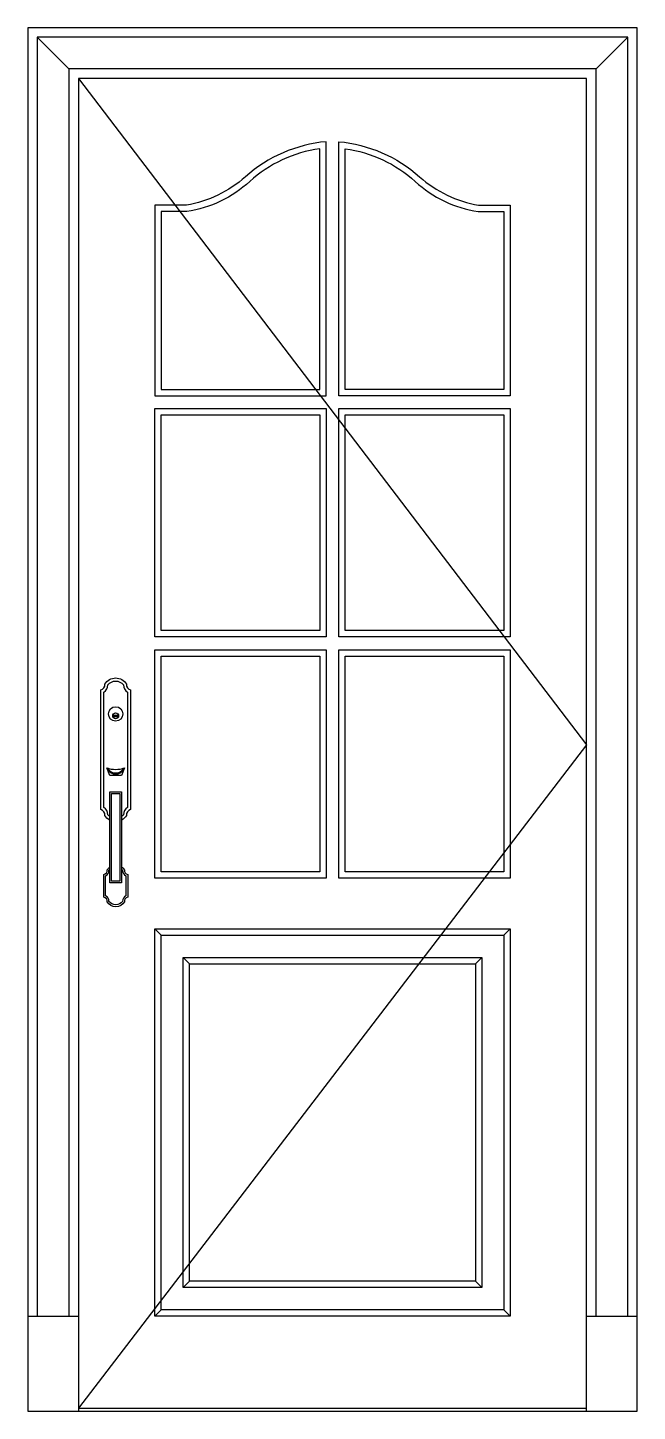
# Model space of a CAD drawing. Header units: metres. Extents: x -2328 to -1368, y 0 to 2180.
import ezdxf

# ---------------------------------------------------------------- set-up
doc = ezdxf.new("R2010")
doc.units = ezdxf.units.M
for name, color, linetype in [('2', 2, 'Continuous'), ('3', 3, 'Continuous'), ('4', 4, 'Continuous'), ('7', 7, 'Continuous'), ('BH', 3, 'Continuous')]:
    doc.layers.add(name, color=color, linetype=linetype)

msp = doc.modelspace()

# ---------------------------------------------------------------- hatches: boundary and pattern name
at = {"layer": 'BH'}
h = msp.add_hatch(dxfattribs=at)
h.set_pattern_fill('AR-RROOF', scale=450)
h.paths.add_polyline_path([(-1867.86, 1989.15, 0.15), (-1978.18, 1937.73, -0.15), (-2077.06, 1890.37), (-2117.86, 1890.37), (-2117.86, 1610.02), (-1867.86, 1610.02)])
h.paths.add_polyline_path([(-1827.86, 1610.02), (-1577.86, 1610.02), (-1577.86, 1890.37), (-1618.66, 1890.37, -0.15), (-1717.54, 1937.73, 0.15), (-1827.86, 1989.15)])
h.paths.add_polyline_path([(-1827.86, 1230.02), (-1577.86, 1230.02), (-1577.86, 1570.02), (-1827.86, 1570.02)])
h.paths.add_polyline_path([(-1867.86, 1570.02), (-2117.86, 1570.02), (-2117.86, 1230.02), (-1867.86, 1230.02)])
h.paths.add_polyline_path([(-1867.86, 1190.02), (-2117.86, 1190.02), (-2117.86, 850.02), (-1867.86, 850.02)])
h.paths.add_polyline_path([(-1827.86, 850.02), (-1577.86, 850.02), (-1577.86, 1190.02), (-1827.86, 1190.02)])

# ---------------------------------------------------------------- linework, layer by layer
at = {"layer": '2'}
msp.add_line((-2327.86, 0), (-1367.86, 0), dxfattribs=at)
at = {"layer": '3'}
for p, q in [((-2312.86, 2165), (-2262.86, 2115)), ((-1432.86, 2115), (-1382.86, 2165)), ((-2193.94, 1096.7), (-2184.71, 1096.7)), ((-2193.94, 1094.82), (-2184.71, 1094.82)), ((-2117.86, 750.02), (-2127.86, 760.02)), ((-1577.86, 750.02), (-1567.86, 760.02)), ((-2072.86, 705.02), (-2082.86, 715.02)), ((-1622.86, 705.02), (-1612.86, 715.02)), ((-2072.86, 205.02), (-2082.86, 195.02)), ((-1622.86, 205.02), (-1612.86, 195.02)), ((-2117.86, 160.02), (-2127.86, 150.02)), ((-1577.86, 160.02), (-1567.86, 150.02)), ((-2247.86, 5), (-1447.86, 5))]:
    msp.add_line(p, q, dxfattribs=at)
for points in [[(-1382.86, 150), (-1382.86, 2165), (-2312.86, 2165), (-2312.86, 150)], [(-1432.86, 150), (-1432.86, 2115), (-2262.86, 2115), (-2262.86, 150)], [(-2247.86, 2100), (-1447.86, 1050), (-2247.86, 5)]]:
    msp.add_lwpolyline(points, dxfattribs=at)
for points in [[(-2117.86, 1610.02), (-1867.86, 1610.02), (-1867.86, 1989.15, 0.15), (-1978.18, 1937.73, -0.15), (-2077.06, 1890.37), (-2117.86, 1890.37)], [(-1577.86, 1610.02), (-1827.86, 1610.02), (-1827.86, 1989.15, -0.15), (-1717.54, 1937.73, 0.15), (-1618.66, 1890.37), (-1577.86, 1890.37)]]:
    msp.add_lwpolyline(points, format="xyb", close=True, dxfattribs=at)
for points in [[(-1867.86, 1230.02), (-2117.86, 1230.02), (-2117.86, 1570.02), (-1867.86, 1570.02)], [(-1827.86, 1570.02), (-1577.86, 1570.02), (-1577.86, 1230.02), (-1827.86, 1230.02)], [(-1867.86, 850.02), (-2117.86, 850.02), (-2117.86, 1190.02), (-1867.86, 1190.02)], [(-1827.86, 1190.02), (-1577.86, 1190.02), (-1577.86, 850.02), (-1827.86, 850.02)], [(-2195.92, 835.24), (-2195.92, 973.44), (-2182.73, 973.44), (-2182.73, 835.24)], [(-1577.86, 750.02), (-1577.86, 160.02), (-2117.86, 160.02), (-2117.86, 750.02)], [(-1612.86, 715.02), (-1612.86, 195.02), (-2082.86, 195.02), (-2082.86, 715.02)]]:
    msp.add_lwpolyline(points, close=True, dxfattribs=at)
for points in [[(-2198.75, 937.11, -0.06), (-2201.5, 939.92, 0.26), (-2208.17, 951.17), (-2208.17, 1133.3, 0.26), (-2201.5, 1144.55, -0.5), (-2177.14, 1144.55, 0.26), (-2170.47, 1133.3), (-2170.47, 951.17, 0.26), (-2177.14, 939.92, -0.06), (-2179.9, 937.11, -0.06)], [(-2201.63, 1013.08, 0.2), (-2192.87, 1005.95), (-2185.77, 1005.95, 0.2), (-2177.01, 1013.08, 0.19)], [(-2179.9, 854.05, -0.04), (-2178.46, 852.37, 0.29), (-2173.13, 843.63), (-2173.13, 812.2, 0.29), (-2178.46, 803.46, -0.51), (-2199.83, 803.46, 0.29), (-2205.17, 812.2), (-2205.17, 843.63, 0.29), (-2199.83, 852.37, -0.03), (-2198.75, 853.69, -0.03)]]:
    msp.add_lwpolyline(points, format="xyb", dxfattribs=at)
msp.add_circle((-2189.32, 1095.76), 4.71, dxfattribs=at)
at = {"layer": '4'}
msp.add_lwpolyline([(-1367.86, 0), (-1367.86, 2180), (-2327.86, 2180), (-2327.86, 0)], dxfattribs=at)
at = {"layer": '7'}
for p, q in [((-2327.86, 150), (-2247.86, 150)), ((-1447.86, 150), (-1367.86, 150))]:
    msp.add_line(p, q, dxfattribs=at)
msp.add_lwpolyline([(-1447.86, 0), (-1447.86, 2100), (-2247.86, 2100), (-2247.86, 0)], dxfattribs=at)
for points in [[(-2127.86, 1600.02), (-1857.86, 1600.02), (-1857.86, 2000.37, 0.16), (-1984.88, 1945.16, -0.14), (-2077.86, 1900.37), (-2127.86, 1900.37)], [(-1567.86, 1600.02), (-1837.86, 1600.02), (-1837.86, 2000.37, -0.16), (-1710.84, 1945.16, 0.14), (-1617.86, 1900.37), (-1567.86, 1900.37)], [(-2203.46, 1013.6, 0.15), (-2175.19, 1013.6), (-2179.9, 1001.71), (-2198.75, 1001.71)]]:
    msp.add_lwpolyline(points, format="xyb", close=True, dxfattribs=at)
for points in [[(-1857.86, 1220.02), (-2127.86, 1220.02), (-2127.86, 1580.02), (-1857.86, 1580.02)], [(-1837.86, 1580.02), (-1567.86, 1580.02), (-1567.86, 1220.02), (-1837.86, 1220.02)], [(-1857.86, 840.02), (-2127.86, 840.02), (-2127.86, 1200.02), (-1857.86, 1200.02)], [(-1837.86, 1200.02), (-1567.86, 1200.02), (-1567.86, 840.02), (-1837.86, 840.02)], [(-2198.75, 832.41), (-2198.75, 976.27), (-2179.9, 976.27), (-2179.9, 832.41)], [(-1567.86, 760.02), (-1567.86, 150.02), (-2127.86, 150.02), (-2127.86, 760.02)], [(-1622.86, 705.02), (-1622.86, 205.02), (-2072.86, 205.02), (-2072.86, 705.02)]]:
    msp.add_lwpolyline(points, close=True, dxfattribs=at)
for points in [[(-2198.75, 931.51, -0.13), (-2206.29, 938.57, 0.39), (-2212.88, 947.99), (-2212.88, 1136.48, 0.39), (-2206.29, 1145.9, -0.56), (-2172.36, 1145.9, 0.39), (-2165.76, 1136.48), (-2165.76, 947.99, 0.39), (-2172.36, 938.57, -0.13), (-2179.9, 931.51, -0.13)], [(-2203.46, 1013.6, 0.22), (-2193.07, 1004.54), (-2185.57, 1004.54, 0.22), (-2175.19, 1013.6, 0.22)], [(-2179.9, 857.73, -0.1), (-2175.58, 853.14, 0.39), (-2170.3, 845.6), (-2170.3, 810.23, 0.39), (-2175.58, 802.69, -0.56), (-2202.72, 802.69, 0.39), (-2208, 810.23), (-2208, 845.6, 0.39), (-2202.72, 853.14, -0.09), (-2198.75, 857.48, -0.09)]]:
    msp.add_lwpolyline(points, format="xyb", dxfattribs=at)
msp.add_circle((-2189.32, 1098.78), 11.31, dxfattribs=at)

doc.saveas('drawing.dxf')
